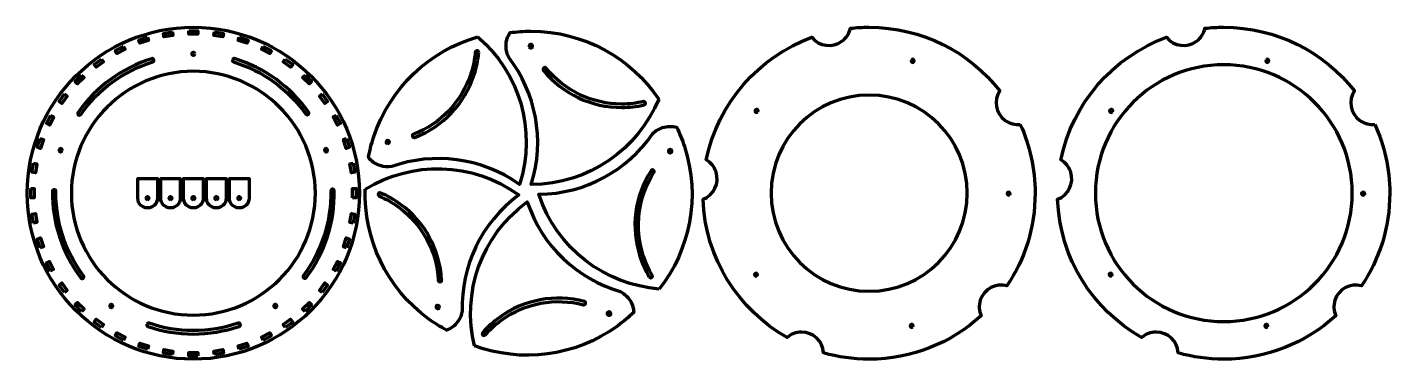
# Model space of a CAD drawing. Header units: inches. Extents: x -842 to 1422, y 2 to 295.
# Drawn here: x -842 to 348, y 2 to 295 of the extents above; entities that cross this region are included whole.
import ezdxf

# ---------------------------------------------------------------- set-up
doc = ezdxf.new("R2010")
doc.units = ezdxf.units.IN
doc.header["$MEASUREMENT"] = 0
doc.layers.add('Layer 1', color=7, linetype='Continuous')

# ---------------------------------------------------------------- blocks, each defined once
blk = doc.blocks.new('block 2')
at = {"layer": 'Layer 1', "color": 7, "lineweight": 100, "true_color": 0xffffff}
for points, knots in [([(-448.4, 286.7), (-489.9, 274.7), (-525, 243), (-539.3, 198.8), (-541.2, 193), (-542.7, 187.1), (-543.8, 181.2), (-541.2, 178.1), (-537.8, 175.5), (-533.6, 174.2), (-530.2, 173.1), (-526.7, 172.9), (-523.4, 173.4), (-487.2, 186.2), (-445.5, 181.8), (-411.9, 157.7), (-396.5, 205.6), (-412.5, 256), (-448.4, 286.7)], [0, 0, 0, 0, 1, 1, 1, 2, 2, 2, 3, 3, 3, 4, 4, 4, 5, 5, 5, 6, 6, 6, 6]), ([(-290.4, 232.3), (-314.6, 268.1), (-355.6, 291.6), (-402, 291.6), (-408.2, 291.6), (-414.2, 291.2), (-420.2, 290.4), (-422.4, 287), (-423.7, 282.9), (-423.7, 278.6), (-423.7, 275), (-422.8, 271.6), (-421.3, 268.6), (-397.9, 238.1), (-389.3, 197.1), (-401.7, 157.7), (-351.5, 157.9), (-308.5, 188.6), (-290.4, 232.3)], [0, 0, 0, 0, 1, 1, 1, 2, 2, 2, 3, 3, 3, 4, 4, 4, 5, 5, 5, 6, 6, 6, 6]), ([(-447.5, 273), (-448.1, 266.5), (-449.4, 260), (-451.5, 253.7), (-459.7, 228.4), (-478.6, 208.4), (-503.4, 198.8), (-503.6, 198.7), (-503.7, 198.7), (-503.9, 198.7), (-504.5, 198.7), (-505.1, 199.1), (-505.3, 199.7), (-505.6, 200.4), (-505.2, 201.3), (-504.5, 201.6), (-480.5, 210.9), (-462.3, 230.2), (-454.3, 254.6), (-452.4, 260.7), (-451.1, 267), (-450.5, 273.3), (-450.4, 274.1), (-449.8, 274.7), (-449, 274.7), (-449, 274.7), (-448.9, 274.7), (-448.9, 274.6), (-448.3, 274.6), (-448, 274.3), (-447.9, 274.1), (-447.7, 273.9), (-447.5, 273.6), (-447.5, 273)], [0, 0, 0, 0, 1, 1, 1, 2, 2, 2, 3, 3, 3, 4, 4, 4, 5, 5, 5, 6, 6, 6, 7, 7, 7, 8, 8, 8, 9, 9, 9, 10, 10, 10, 11, 11, 11, 11]), ([(-403.5, 278.1), (-403.7, 278.9), (-403.3, 279.7), (-402.5, 280), (-401.7, 280.3), (-400.9, 279.8), (-400.6, 279), (-400.3, 278.2), (-400.8, 277.4), (-401.6, 277.1), (-402.4, 276.9), (-403.2, 277.3), (-403.5, 278.1)], [0, 0, 0, 0, 1, 1, 1, 2, 2, 2, 3, 3, 3, 4, 4, 4, 4]), ([(-303.1, 227.2), (-309.5, 225.8), (-316.1, 225), (-322.7, 225), (-349.3, 225), (-374.1, 236.8), (-391, 257.4), (-391.1, 257.6), (-391.2, 257.7), (-391.2, 257.9), (-391.4, 258.5), (-391.2, 259.2), (-390.8, 259.5), (-390.1, 260.1), (-389.2, 260), (-388.6, 259.3), (-372.4, 239.4), (-348.4, 228), (-322.7, 228), (-316.3, 228), (-309.9, 228.8), (-303.8, 230.2), (-303, 230.3), (-302.3, 229.9), (-302, 229.2), (-302, 229.1), (-302, 229.1), (-302, 229), (-301.9, 228.5), (-302.1, 228.1), (-302.2, 227.9), (-302.3, 227.7), (-302.6, 227.4), (-303.1, 227.2)], [0, 0, 0, 0, 1, 1, 1, 2, 2, 2, 3, 3, 3, 4, 4, 4, 5, 5, 5, 6, 6, 6, 7, 7, 7, 8, 8, 8, 9, 9, 9, 10, 10, 10, 11, 11, 11, 11]), ([(-289.9, 66.4), (-263.3, 100.5), (-253.6, 146.7), (-268, 190.9), (-269.9, 196.7), (-272.2, 202.3), (-274.8, 207.7), (-278.7, 208.8), (-282.9, 208.8), (-287.1, 207.4), (-290.5, 206.3), (-293.4, 204.5), (-295.8, 202.1), (-317.6, 170.4), (-353.9, 149.5), (-395.2, 149.2), (-379.6, 101.5), (-337, 70.1), (-289.9, 66.4)], [0, 0, 0, 0, 1, 1, 1, 2, 2, 2, 3, 3, 3, 4, 4, 4, 5, 5, 5, 6, 6, 6, 6]), ([(-526.9, 193.3), (-527.7, 193.3), (-528.4, 194), (-528.4, 194.8), (-528.4, 195.6), (-527.7, 196.3), (-526.9, 196.3), (-526.1, 196.3), (-525.4, 195.6), (-525.4, 194.8), (-525.4, 194), (-526.1, 193.3), (-526.9, 193.3)], [0, 0, 0, 0, 1, 1, 1, 2, 2, 2, 3, 3, 3, 4, 4, 4, 4]), ([(-546.5, 153.7), (-547.9, 110.5), (-528.6, 67.4), (-491, 40.1), (-486, 36.5), (-480.9, 33.3), (-475.6, 30.5), (-471.8, 31.9), (-468.4, 34.4), (-465.8, 37.9), (-463.7, 40.8), (-462.4, 44.1), (-461.9, 47.4), (-462.9, 85.8), (-445.7, 124.1), (-412.5, 148.6), (-453.2, 178), (-506.1, 178.4), (-546.5, 153.7)], [0, 0, 0, 0, 1, 1, 1, 2, 2, 2, 3, 3, 3, 4, 4, 4, 5, 5, 5, 6, 6, 6, 6]), ([(-281.3, 188), (-280.6, 188.5), (-279.7, 188.4), (-279.2, 187.7), (-278.7, 187), (-278.8, 186.1), (-279.5, 185.6), (-280.2, 185.1), (-281.1, 185.3), (-281.6, 185.9), (-282.1, 186.6), (-281.9, 187.6), (-281.3, 188)], [0, 0, 0, 0, 1, 1, 1, 2, 2, 2, 3, 3, 3, 4, 4, 4, 4]), ([(-298.7, 76.9), (-302, 82.5), (-304.8, 88.6), (-306.8, 94.9), (-315, 120.1), (-311.5, 147.4), (-297.1, 169.8), (-297, 169.9), (-296.9, 170.1), (-296.7, 170.2), (-296.2, 170.5), (-295.5, 170.5), (-295, 170.2), (-294.3, 169.8), (-294.1, 168.8), (-294.6, 168.1), (-308.4, 146.6), (-311.9, 120.2), (-303.9, 95.8), (-302, 89.7), (-299.3, 83.9), (-296.1, 78.4), (-295.7, 77.7), (-295.8, 76.9), (-296.5, 76.5), (-296.5, 76.4), (-296.6, 76.4), (-296.6, 76.4), (-297.1, 76.1), (-297.5, 76.2), (-297.7, 76.2), (-298, 76.3), (-298.4, 76.4), (-298.7, 76.9)], [0, 0, 0, 0, 1, 1, 1, 2, 2, 2, 3, 3, 3, 4, 4, 4, 5, 5, 5, 6, 6, 6, 7, 7, 7, 8, 8, 8, 9, 9, 9, 10, 10, 10, 11, 11, 11, 11]), ([(-533.2, 150.4), (-527.1, 147.8), (-521.4, 144.5), (-516, 140.6), (-494.5, 125), (-481.4, 100.8), (-479.9, 74.3), (-479.8, 74.1), (-479.9, 73.9), (-479.9, 73.7), (-480.1, 73.2), (-480.7, 72.7), (-481.3, 72.7), (-482.1, 72.7), (-482.8, 73.3), (-482.8, 74.1), (-484.3, 99.8), (-497, 123.1), (-517.8, 138.2), (-523, 141.9), (-528.5, 145.1), (-534.4, 147.6), (-535.1, 147.9), (-535.4, 148.7), (-535.2, 149.4), (-535.2, 149.5), (-535.2, 149.5), (-535.1, 149.6), (-534.9, 150.1), (-534.5, 150.3), (-534.3, 150.4), (-534.1, 150.5), (-533.7, 150.6), (-533.2, 150.4)], [0, 0, 0, 0, 1, 1, 1, 2, 2, 2, 3, 3, 3, 4, 4, 4, 5, 5, 5, 6, 6, 6, 7, 7, 7, 8, 8, 8, 9, 9, 9, 10, 10, 10, 11, 11, 11, 11]), ([(-451.3, 16.7), (-410.7, 2), (-363.8, 7), (-326.2, 34.3), (-321.2, 38), (-316.5, 41.9), (-312.2, 46), (-312.4, 50.1), (-313.7, 54.1), (-316.3, 57.6), (-318.4, 60.5), (-321.1, 62.8), (-324.1, 64.3), (-361, 75.2), (-392, 103.3), (-405.1, 142.5), (-445.7, 112.9), (-462.4, 62.7), (-451.3, 16.7)], [0, 0, 0, 0, 1, 1, 1, 2, 2, 2, 3, 3, 3, 4, 4, 4, 5, 5, 5, 6, 6, 6, 6]), ([(-444, 28.3), (-439.7, 33.2), (-434.8, 37.7), (-429.5, 41.6), (-408, 57.2), (-380.9, 62.3), (-355.2, 55.5), (-355, 55.4), (-354.9, 55.4), (-354.7, 55.3), (-354.2, 54.9), (-354, 54.2), (-354.2, 53.7), (-354.4, 52.9), (-355.2, 52.4), (-356, 52.6), (-380.8, 59.1), (-407, 54.2), (-427.7, 39.2), (-432.9, 35.4), (-437.6, 31.1), (-441.8, 26.3), (-442.3, 25.7), (-443.1, 25.6), (-443.8, 26.1), (-443.8, 26.1), (-443.9, 26.1), (-443.9, 26.2), (-444.3, 26.5), (-444.4, 27), (-444.4, 27.2), (-444.4, 27.4), (-444.4, 27.9), (-444, 28.3)], [0, 0, 0, 0, 1, 1, 1, 2, 2, 2, 3, 3, 3, 4, 4, 4, 5, 5, 5, 6, 6, 6, 7, 7, 7, 8, 8, 8, 9, 9, 9, 10, 10, 10, 11, 11, 11, 11]), ([(-481.9, 50.2), (-482.2, 49.4), (-483, 49), (-483.8, 49.3), (-484.6, 49.5), (-485, 50.4), (-484.8, 51.1), (-484.5, 51.9), (-483.7, 52.4), (-482.9, 52.1), (-482.1, 51.9), (-481.6, 51), (-481.9, 50.2)], [0, 0, 0, 0, 1, 1, 1, 2, 2, 2, 3, 3, 3, 4, 4, 4, 4]), ([(-333, 46.1), (-332.3, 45.6), (-332.1, 44.7), (-332.6, 44), (-333.1, 43.3), (-334.1, 43.2), (-334.7, 43.7), (-335.4, 44.2), (-335.5, 45.1), (-335.1, 45.8), (-334.6, 46.4), (-333.6, 46.6), (-333, 46.1)], [0, 0, 0, 0, 1, 1, 1, 2, 2, 2, 3, 3, 3, 4, 4, 4, 4])]:
    blk.add_open_spline(points, degree=3, knots=knots, dxfattribs=at)

msp = doc.modelspace()

# ---------------------------------------------------------------- linework, layer by layer
at = {"layer": 'Layer 1', "color": 7, "lineweight": 100, "true_color": 0xffffff}
for points in [[(-736.7, 286.4), (-735.7, 283.5), (-743.4, 281.1), (-744.3, 283.9), (-736.7, 286.4)], [(-714.9, 291), (-714.4, 288), (-722.3, 286.8), (-722.8, 289.7), (-714.9, 291)], [(-700.6, 292.1), (-692.6, 292.1), (-692.6, 289.1), (-700.6, 289.1), (-700.6, 292.1)], [(-678.3, 291), (-670.4, 289.7), (-670.9, 286.8), (-678.8, 288), (-678.3, 291)], [(-656.5, 286.4), (-648.9, 283.9), (-649.8, 281.1), (-657.5, 283.5), (-656.5, 286.4)], [(-757.5, 278.4), (-756.1, 275.8), (-763.3, 272.1), (-764.6, 274.8), (-757.5, 278.4)], [(-635.7, 278.4), (-628.6, 274.8), (-629.9, 272.1), (-637.1, 275.8), (-635.7, 278.4)], [(-776.8, 267.3), (-775.1, 264.9), (-781.5, 260.2), (-783.3, 262.6), (-776.8, 267.3)], [(-616.4, 267.3), (-609.9, 262.6), (-611.7, 260.2), (-618.1, 264.9), (-616.4, 267.3)], [(-794.2, 253.3), (-792, 251.2), (-797.7, 245.6), (-799.8, 247.7), (-794.2, 253.3)], [(-599, 253.3), (-593.4, 247.7), (-595.5, 245.6), (-601.2, 251.2), (-599, 253.3)], [(-809.1, 236.8), (-806.7, 235), (-811.4, 228.6), (-813.8, 230.3), (-809.1, 236.8)], [(-584.1, 236.8), (-579.4, 230.3), (-581.8, 228.6), (-586.5, 235), (-584.1, 236.8)], [(-821.3, 218.1), (-818.6, 216.8), (-822.2, 209.6), (-824.9, 211), (-821.3, 218.1)], [(-571.9, 218.1), (-568.3, 211), (-570.9, 209.6), (-574.6, 216.8), (-571.9, 218.1)], [(-830.4, 197.8), (-827.5, 196.9), (-830, 189.3), (-832.9, 190.2), (-830.4, 197.8)], [(-562.8, 197.8), (-560.3, 190.2), (-563.2, 189.3), (-565.7, 196.9), (-562.8, 197.8)], [(-836.2, 176.3), (-833.2, 175.8), (-834.5, 167.9), (-837.5, 168.4), (-836.2, 176.3)], [(-557, 176.3), (-555.7, 168.4), (-558.7, 167.9), (-560, 175.8), (-557, 176.3)], [(-838.6, 154.1), (-835.6, 154.1), (-835.6, 146.1), (-838.6, 146.1), (-838.6, 154.1)], [(-557.6, 146.1), (-557.6, 154.1), (-554.6, 154.1), (-554.6, 146.1), (-557.6, 146.1)], [(-836.2, 123.9), (-837.5, 131.8), (-834.5, 132.3), (-833.2, 124.4), (-836.2, 123.9)], [(-557, 123.9), (-560, 124.4), (-558.7, 132.3), (-555.7, 131.8), (-557, 123.9)], [(-830.4, 102.4), (-832.9, 110), (-830, 111), (-827.5, 103.4), (-830.4, 102.4)], [(-562.8, 102.4), (-565.7, 103.4), (-563.2, 111), (-560.3, 110), (-562.8, 102.4)], [(-821.3, 82.1), (-824.9, 89.2), (-822.2, 90.6), (-818.6, 83.4), (-821.3, 82.1)], [(-571.9, 82.1), (-574.6, 83.4), (-570.9, 90.6), (-568.3, 89.2), (-571.9, 82.1)], [(-809.1, 63.4), (-813.8, 69.9), (-811.4, 71.7), (-806.7, 65.2), (-809.1, 63.4)], [(-584.1, 63.4), (-586.5, 65.2), (-581.8, 71.7), (-579.4, 69.9), (-584.1, 63.4)], [(-794.2, 46.9), (-799.8, 52.5), (-797.7, 54.7), (-792, 49), (-794.2, 46.9)], [(-599, 46.9), (-601.2, 49), (-595.5, 54.7), (-593.4, 52.5), (-599, 46.9)], [(-776.8, 32.9), (-783.3, 37.6), (-781.5, 40), (-775.1, 35.3), (-776.8, 32.9)], [(-616.4, 32.9), (-618.1, 35.3), (-611.7, 40), (-609.9, 37.6), (-616.4, 32.9)], [(-757.5, 21.8), (-764.6, 25.4), (-763.3, 28.1), (-756.1, 24.5), (-757.5, 21.8)], [(-635.7, 21.8), (-637.1, 24.5), (-629.9, 28.1), (-628.6, 25.4), (-635.7, 21.8)], [(-736.7, 13.8), (-744.3, 16.3), (-743.4, 19.2), (-735.7, 16.7), (-736.7, 13.8)], [(-714.9, 9.2), (-722.8, 10.5), (-722.3, 13.5), (-714.4, 12.2), (-714.9, 9.2)], [(-678.3, 9.2), (-678.8, 12.2), (-670.9, 13.5), (-670.4, 10.5), (-678.3, 9.2)], [(-656.5, 13.8), (-657.5, 16.7), (-649.8, 19.2), (-648.9, 16.3), (-656.5, 13.8)], [(-692.6, 8.1), (-700.6, 8.1), (-700.6, 11.1), (-692.6, 11.1), (-692.6, 8.1)]]:
    msp.add_lwpolyline(points, dxfattribs=at)
for points, knots in [([(-696.6, 295.1), (-776.6, 295.1), (-841.6, 230.1), (-841.6, 150.1), (-841.6, 70.2), (-776.6, 5.1), (-696.6, 5.1), (-616.6, 5.1), (-551.6, 70.2), (-551.6, 150.1), (-551.6, 230.1), (-616.6, 295.1), (-696.6, 295.1)], [0, 0, 0, 0, 1, 1, 1, 2, 2, 2, 3, 3, 3, 4, 4, 4, 4]), ([(25.2, 210.1), (20.7, 209.7), (16, 210.8), (12, 213.7), (3.7, 219.7), (1.7, 231.1), (7.3, 239.6), (-19.3, 273.4), (-60.5, 295.1), (-106.9, 295.1), (-112.4, 295.1), (-117.8, 294.8), (-123.1, 294.2), (-124.1, 289.8), (-126.6, 285.7), (-130.6, 282.8), (-138.9, 276.8), (-150.4, 278.4), (-156.7, 286.3), (-203.4, 269.2), (-238.8, 228.8), (-248.9, 179.2), (-245, 176.9), (-241.9, 173.2), (-240.4, 168.6), (-237.2, 158.8), (-242.3, 148.4), (-251.7, 144.8), (-249.9, 93), (-220.8, 48.1), (-178.4, 24), (-175, 27), (-170.6, 28.8), (-165.7, 28.8), (-155.4, 28.8), (-147.1, 20.8), (-146.6, 10.6), (-134, 7), (-120.6, 5.1), (-106.9, 5.1), (-69.1, 5.1), (-34.8, 19.5), (-9, 43.1), (-10.8, 47.3), (-11.2, 52.1), (-9.7, 56.7), (-6.5, 66.4), (3.7, 71.9), (13.5, 69.2), (29.1, 92.3), (38.1, 120.2), (38.1, 150.1), (38.1, 171.5), (33.5, 191.8), (25.2, 210.1)], [0, 0, 0, 0, 1, 1, 1, 2, 2, 2, 3, 3, 3, 4, 4, 4, 5, 5, 5, 6, 6, 6, 7, 7, 7, 8, 8, 8, 9, 9, 9, 10, 10, 10, 11, 11, 11, 12, 12, 12, 13, 13, 13, 14, 14, 14, 15, 15, 15, 16, 16, 16, 17, 17, 17, 18, 18, 18, 18]), ([(334.7, 210.1), (330.2, 209.7), (325.5, 210.8), (321.5, 213.7), (313.3, 219.7), (311.2, 231.1), (316.8, 239.6), (290.2, 273.4), (249, 295.1), (202.7, 295.1), (197.2, 295.1), (191.7, 294.8), (186.4, 294.2), (185.4, 289.8), (182.9, 285.7), (179, 282.8), (170.7, 276.8), (159.2, 278.4), (152.8, 286.3), (106.1, 269.2), (70.7, 228.8), (60.6, 179.2), (64.5, 176.9), (67.6, 173.2), (69.2, 168.6), (72.3, 158.8), (67.2, 148.4), (57.8, 144.8), (59.6, 93), (88.7, 48.1), (131.1, 24), (134.5, 27), (139, 28.8), (143.9, 28.8), (154.1, 28.8), (162.5, 20.8), (162.9, 10.6), (175.6, 7), (188.9, 5.1), (202.7, 5.1), (240.4, 5.1), (274.7, 19.5), (300.5, 43.1), (298.7, 47.3), (298.3, 52.1), (299.8, 56.7), (303, 66.4), (313.3, 71.9), (323, 69.2), (338.6, 92.3), (347.7, 120.2), (347.7, 150.1), (347.7, 171.5), (343, 191.8), (334.7, 210.1)], [0, 0, 0, 0, 1, 1, 1, 2, 2, 2, 3, 3, 3, 4, 4, 4, 5, 5, 5, 6, 6, 6, 7, 7, 7, 8, 8, 8, 9, 9, 9, 10, 10, 10, 11, 11, 11, 12, 12, 12, 13, 13, 13, 14, 14, 14, 15, 15, 15, 16, 16, 16, 17, 17, 17, 18, 18, 18, 18]), ([(-733, 267.6), (-732.8, 267.7), (-732.7, 267.7), (-732.5, 267.7), (-731.8, 267.7), (-731.3, 267.3), (-731.1, 266.6), (-730.9, 266.1), (-731.1, 265.7), (-731.2, 265.5), (-731.3, 265.3), (-731.6, 264.9), (-732.1, 264.8), (-757.3, 257), (-779.6, 240.7), (-794.9, 219), (-795.1, 218.6), (-795.5, 218.4), (-796, 218.3), (-796, 218.3), (-796.1, 218.3), (-796.1, 218.3), (-796.4, 218.3), (-796.7, 218.4), (-796.9, 218.6), (-797.6, 219.1), (-797.8, 220), (-797.3, 220.7), (-781.7, 243), (-758.8, 259.6), (-733, 267.6)], [0, 0, 0, 0, 1, 1, 1, 2, 2, 2, 3, 3, 3, 4, 4, 4, 5, 5, 5, 6, 6, 6, 7, 7, 7, 8, 8, 8, 9, 9, 9, 10, 10, 10, 10]), ([(-695.2, 271.9), (-695.2, 271.1), (-695.9, 270.5), (-696.6, 270.5), (-697.3, 270.5), (-697.9, 271.1), (-697.9, 271.9), (-697.9, 272.6), (-697.3, 273.2), (-696.6, 273.2), (-696.6, 273.2), (-696.6, 273.2), (-696.6, 273.2), (-695.9, 273.2), (-695.2, 272.6), (-695.2, 271.9)], [0, 0, 0, 0, 1, 1, 1, 2, 2, 2, 3, 3, 3, 4, 4, 4, 5, 5, 5, 5]), ([(-662.5, 266.7), (-662.3, 267.4), (-661.7, 267.8), (-661, 267.8), (-660.9, 267.8), (-660.7, 267.8), (-660.6, 267.7), (-634.6, 259.7), (-611.7, 243.1), (-596.1, 221), (-595.6, 220.3), (-595.8, 219.4), (-596.4, 218.9), (-596.7, 218.7), (-597, 218.6), (-597.3, 218.6), (-597.8, 218.6), (-598.2, 218.9), (-598.5, 219.3), (-613.7, 240.9), (-636.1, 257), (-661.5, 264.8), (-661.9, 265), (-662.3, 265.3), (-662.4, 265.7), (-662.6, 266), (-662.6, 266.4), (-662.5, 266.7)], [0, 0, 0, 0, 1, 1, 1, 2, 2, 2, 3, 3, 3, 4, 4, 4, 5, 5, 5, 6, 6, 6, 7, 7, 7, 8, 8, 8, 9, 9, 9, 9]), ([(-69.9, 266.6), (-69.4, 267.2), (-68.6, 267.3), (-68, 266.9), (-67.4, 266.4), (-67.2, 265.6), (-67.7, 265), (-68.1, 264.4), (-69, 264.2), (-69.6, 264.7), (-70.2, 265.1), (-70.3, 266), (-69.9, 266.6)], [0, 0, 0, 0, 1, 1, 1, 2, 2, 2, 3, 3, 3, 4, 4, 4, 4]), ([(202.8, 38), (140.9, 38), (90.7, 88.2), (90.7, 150.2), (90.7, 212.1), (140.9, 262.3), (202.8, 262.3), (264.7, 262.3), (314.9, 212.1), (314.9, 150.2), (314.9, 88.2), (264.7, 38), (202.8, 38)], [0, 0, 0, 0, 1, 1, 1, 2, 2, 2, 3, 3, 3, 4, 4, 4, 4]), ([(239.7, 266.6), (240.1, 267.2), (241, 267.3), (241.6, 266.9), (242.2, 266.4), (242.3, 265.6), (241.9, 265), (241.4, 264.4), (240.6, 264.2), (240, 264.7), (239.4, 265.1), (239.2, 266), (239.7, 266.6)], [0, 0, 0, 0, 1, 1, 1, 2, 2, 2, 3, 3, 3, 4, 4, 4, 4]), ([(-696.6, 43.6), (-755.3, 43.6), (-803.1, 91.4), (-803.1, 150.1), (-803.1, 208.8), (-755.3, 256.6), (-696.6, 256.6), (-637.9, 256.6), (-590.1, 208.8), (-590.1, 150.1), (-590.1, 91.4), (-637.9, 43.6), (-696.6, 43.6)], [0, 0, 0, 0, 1, 1, 1, 2, 2, 2, 3, 3, 3, 4, 4, 4, 4]), ([(-106.7, 64.5), (-154, 64.5), (-192.4, 102.9), (-192.4, 150.2), (-192.4, 197.5), (-154, 235.8), (-106.7, 235.8), (-59.4, 235.8), (-21.1, 197.5), (-21.1, 150.2), (-21.1, 102.9), (-59.4, 64.5), (-106.7, 64.5)], [0, 0, 0, 0, 1, 1, 1, 2, 2, 2, 3, 3, 3, 4, 4, 4, 4]), ([(-203.9, 221.2), (-204.4, 220.6), (-205.2, 220.5), (-205.8, 220.9), (-206.4, 221.4), (-206.6, 222.2), (-206.1, 222.8), (-205.7, 223.4), (-204.8, 223.6), (-204.2, 223.1), (-203.6, 222.7), (-203.5, 221.8), (-203.9, 221.2)], [0, 0, 0, 0, 1, 1, 1, 2, 2, 2, 3, 3, 3, 4, 4, 4, 4]), ([(105.6, 221.2), (105.1, 220.6), (104.3, 220.5), (103.7, 220.9), (103.1, 221.4), (103, 222.2), (103.4, 222.8), (103.8, 223.4), (104.7, 223.6), (105.3, 223.1), (105.9, 222.7), (106, 221.8), (105.6, 221.2)], [0, 0, 0, 0, 1, 1, 1, 2, 2, 2, 3, 3, 3, 4, 4, 4, 4]), ([(-811.1, 187.3), (-811.3, 186.7), (-811.8, 186.4), (-812.4, 186.4), (-812.5, 186.4), (-812.7, 186.4), (-812.8, 186.4), (-813.3, 186.6), (-813.5, 186.9), (-813.6, 187.1), (-813.7, 187.3), (-813.8, 187.7), (-813.7, 188.1), (-813.5, 188.7), (-813, 189.1), (-812.4, 189.1), (-812.2, 189.1), (-812.1, 189.1), (-812, 189), (-811.5, 188.9), (-811.3, 188.5), (-811.2, 188.3), (-811.1, 188.2), (-811, 187.8), (-811.1, 187.3)], [0, 0, 0, 0, 1, 1, 1, 2, 2, 2, 3, 3, 3, 4, 4, 4, 5, 5, 5, 6, 6, 6, 7, 7, 7, 8, 8, 8, 8]), ([(-581.2, 189), (-581.1, 189.1), (-581, 189.1), (-580.8, 189.1), (-580.2, 189.1), (-579.7, 188.7), (-579.5, 188.1), (-579.4, 187.8), (-579.4, 187.4), (-579.6, 187.1), (-579.8, 186.8), (-580, 186.6), (-580.4, 186.4), (-580.5, 186.4), (-580.7, 186.4), (-580.8, 186.4), (-581.4, 186.4), (-581.9, 186.7), (-582.1, 187.3), (-582.3, 188), (-581.9, 188.8), (-581.2, 189)], [0, 0, 0, 0, 1, 1, 1, 2, 2, 2, 3, 3, 3, 4, 4, 4, 5, 5, 5, 6, 6, 6, 7, 7, 7, 7]), ([(-745.1, 163), (-745.1, 163), (-745.1, 145.7), (-745.1, 145.7), (-745.1, 141), (-741.3, 137.2), (-736.6, 137.2), (-731.9, 137.2), (-728, 141), (-728, 145.7), (-728, 145.7), (-728, 163), (-728, 163), (-728, 163), (-745.1, 163), (-745.1, 163), (-745.1, 163), (-745.1, 163), (-745.1, 163)], [0, 0, 0, 0, 1, 1, 1, 2, 2, 2, 3, 3, 3, 4, 4, 4, 5, 5, 5, 6, 6, 6, 6]), ([(-725.1, 163), (-725.1, 163), (-725.1, 145.7), (-725.1, 145.7), (-725.1, 141), (-721.3, 137.2), (-716.6, 137.2), (-711.9, 137.2), (-708, 141), (-708, 145.7), (-708, 145.7), (-708, 163), (-708, 163), (-708, 163), (-725.1, 163), (-725.1, 163), (-725.1, 163), (-725.1, 163), (-725.1, 163)], [0, 0, 0, 0, 1, 1, 1, 2, 2, 2, 3, 3, 3, 4, 4, 4, 5, 5, 5, 6, 6, 6, 6]), ([(-705.1, 163), (-705.1, 163), (-705.1, 145.7), (-705.1, 145.7), (-705.1, 141), (-701.3, 137.2), (-696.6, 137.2), (-691.9, 137.2), (-688, 141), (-688, 145.7), (-688, 145.7), (-688, 163), (-688, 163), (-688, 163), (-705.1, 163), (-705.1, 163), (-705.1, 163), (-705.1, 163), (-705.1, 163)], [0, 0, 0, 0, 1, 1, 1, 2, 2, 2, 3, 3, 3, 4, 4, 4, 5, 5, 5, 6, 6, 6, 6]), ([(-685.1, 163), (-685.1, 163), (-685.1, 145.7), (-685.1, 145.7), (-685.1, 141), (-681.3, 137.2), (-676.6, 137.2), (-671.9, 137.2), (-668, 141), (-668, 145.7), (-668, 145.7), (-668, 163), (-668, 163), (-668, 163), (-685.1, 163), (-685.1, 163), (-685.1, 163), (-685.1, 163), (-685.1, 163)], [0, 0, 0, 0, 1, 1, 1, 2, 2, 2, 3, 3, 3, 4, 4, 4, 5, 5, 5, 6, 6, 6, 6]), ([(-665.1, 163), (-665.1, 163), (-665.1, 145.7), (-665.1, 145.7), (-665.1, 141), (-661.3, 137.2), (-656.6, 137.2), (-651.9, 137.2), (-648, 141), (-648, 145.7), (-648, 145.7), (-648, 163), (-648, 163), (-648, 163), (-665.1, 163), (-665.1, 163), (-665.1, 163), (-665.1, 163), (-665.1, 163)], [0, 0, 0, 0, 1, 1, 1, 2, 2, 2, 3, 3, 3, 4, 4, 4, 5, 5, 5, 6, 6, 6, 6]), ([(-818.1, 153.3), (-817.5, 153.3), (-817.2, 153), (-817, 152.9), (-816.9, 152.7), (-816.6, 152.3), (-816.6, 151.8), (-817, 125.4), (-808.4, 99.2), (-792.4, 77.9), (-792.2, 77.6), (-792.1, 77.1), (-792.2, 76.7), (-792.3, 76.3), (-792.5, 76), (-792.7, 75.8), (-793, 75.6), (-793.3, 75.5), (-793.6, 75.5), (-794.1, 75.5), (-794.6, 75.7), (-794.8, 76.1), (-811.2, 97.9), (-820, 124.8), (-819.6, 151.8), (-819.6, 152.6), (-818.9, 153.3), (-818.1, 153.3), (-818.1, 153.3), (-818.1, 153.3), (-818.1, 153.3)], [0, 0, 0, 0, 1, 1, 1, 2, 2, 2, 3, 3, 3, 4, 4, 4, 5, 5, 5, 6, 6, 6, 7, 7, 7, 8, 8, 8, 9, 9, 9, 10, 10, 10, 10]), ([(-736.6, 144.4), (-737.3, 144.4), (-737.9, 145), (-737.9, 145.8), (-737.9, 146.5), (-737.3, 147.1), (-736.6, 147.1), (-735.9, 147.1), (-735.2, 146.5), (-735.2, 145.8), (-735.2, 145), (-735.9, 144.4), (-736.6, 144.4)], [0, 0, 0, 0, 1, 1, 1, 2, 2, 2, 3, 3, 3, 4, 4, 4, 4]), ([(-716.6, 144.4), (-717.3, 144.4), (-717.9, 145), (-717.9, 145.8), (-717.9, 146.5), (-717.3, 147.1), (-716.6, 147.1), (-715.9, 147.1), (-715.2, 146.5), (-715.2, 145.8), (-715.2, 145), (-715.9, 144.4), (-716.6, 144.4)], [0, 0, 0, 0, 1, 1, 1, 2, 2, 2, 3, 3, 3, 4, 4, 4, 4]), ([(-696.6, 144.4), (-697.3, 144.4), (-697.9, 145), (-697.9, 145.8), (-697.9, 146.5), (-697.3, 147.1), (-696.6, 147.1), (-695.9, 147.1), (-695.2, 146.5), (-695.2, 145.8), (-695.2, 145), (-695.9, 144.4), (-696.6, 144.4)], [0, 0, 0, 0, 1, 1, 1, 2, 2, 2, 3, 3, 3, 4, 4, 4, 4]), ([(-676.6, 144.4), (-677.3, 144.4), (-677.9, 145), (-677.9, 145.8), (-677.9, 146.5), (-677.3, 147.1), (-676.6, 147.1), (-675.9, 147.1), (-675.2, 146.5), (-675.2, 145.8), (-675.2, 145), (-675.9, 144.4), (-676.6, 144.4)], [0, 0, 0, 0, 1, 1, 1, 2, 2, 2, 3, 3, 3, 4, 4, 4, 4]), ([(-656.6, 144.4), (-657.3, 144.4), (-657.9, 145), (-657.9, 145.8), (-657.9, 146.5), (-657.3, 147.1), (-656.6, 147.1), (-655.9, 147.1), (-655.2, 146.5), (-655.2, 145.8), (-655.2, 145), (-655.9, 144.4), (-656.6, 144.4)], [0, 0, 0, 0, 1, 1, 1, 2, 2, 2, 3, 3, 3, 4, 4, 4, 4]), ([(-576.1, 153.3), (-575.8, 153.6), (-575.5, 153.7), (-575.1, 153.7), (-575.1, 153.7), (-575.1, 153.7), (-575.1, 153.7), (-574.3, 153.7), (-573.6, 153), (-573.6, 152.2), (-573.2, 125), (-581.9, 98.1), (-598.1, 76.4), (-598.4, 76), (-598.8, 75.8), (-599.3, 75.8), (-599.6, 75.8), (-599.9, 75.9), (-600.2, 76.1), (-600.9, 76.6), (-601, 77.5), (-600.5, 78.2), (-584.7, 99.3), (-576.2, 125.6), (-576.6, 152.2), (-576.6, 152.6), (-576.4, 153), (-576.1, 153.3)], [0, 0, 0, 0, 1, 1, 1, 2, 2, 2, 3, 3, 3, 4, 4, 4, 5, 5, 5, 6, 6, 6, 7, 7, 7, 8, 8, 8, 9, 9, 9, 9]), ([(16, 148.9), (15.6, 148.3), (14.8, 148.2), (14.2, 148.6), (13.6, 149.1), (13.4, 149.9), (13.9, 150.5), (14.3, 151.1), (15.1, 151.2), (15.8, 150.8), (16.4, 150.4), (16.5, 149.5), (16, 148.9)], [0, 0, 0, 0, 1, 1, 1, 2, 2, 2, 3, 3, 3, 4, 4, 4, 4]), ([(325.6, 148.9), (325.1, 148.3), (324.3, 148.2), (323.7, 148.6), (323.1, 149.1), (322.9, 149.9), (323.4, 150.5), (323.8, 151.1), (324.7, 151.2), (325.3, 150.8), (325.9, 150.4), (326, 149.5), (325.6, 148.9)], [0, 0, 0, 0, 1, 1, 1, 2, 2, 2, 3, 3, 3, 4, 4, 4, 4]), ([(-204.4, 78.1), (-204.9, 77.5), (-205.7, 77.4), (-206.3, 77.8), (-206.9, 78.3), (-207.1, 79.1), (-206.6, 79.7), (-206.2, 80.3), (-205.3, 80.4), (-204.7, 80), (-204.1, 79.6), (-204, 78.7), (-204.4, 78.1)], [0, 0, 0, 0, 1, 1, 1, 2, 2, 2, 3, 3, 3, 4, 4, 4, 4]), ([(105.1, 78.1), (104.6, 77.5), (103.8, 77.4), (103.2, 77.8), (102.6, 78.3), (102.5, 79.1), (102.9, 79.7), (103.3, 80.3), (104.2, 80.4), (104.8, 80), (105.4, 79.6), (105.5, 78.7), (105.1, 78.1)], [0, 0, 0, 0, 1, 1, 1, 2, 2, 2, 3, 3, 3, 4, 4, 4, 4]), ([(-767.1, 50.8), (-767.3, 50.5), (-767.7, 50.3), (-768.2, 50.3), (-768.5, 50.3), (-768.7, 50.3), (-769, 50.5), (-769.2, 50.7), (-769.4, 51), (-769.5, 51.4), (-769.5, 51.8), (-769.5, 52.1), (-769.3, 52.4), (-769, 52.8), (-768.6, 53), (-768.1, 53), (-767.9, 53), (-767.6, 52.9), (-767.4, 52.7), (-766.8, 52.3), (-766.6, 51.4), (-767.1, 50.8)], [0, 0, 0, 0, 1, 1, 1, 2, 2, 2, 3, 3, 3, 4, 4, 4, 5, 5, 5, 6, 6, 6, 7, 7, 7, 7]), ([(-624.2, 50.5), (-624.5, 50.4), (-624.7, 50.3), (-625, 50.3), (-625.5, 50.3), (-625.9, 50.5), (-626.1, 50.8), (-626.3, 51.1), (-626.4, 51.5), (-626.4, 51.8), (-626.3, 52.2), (-626.1, 52.5), (-625.8, 52.7), (-625.6, 52.9), (-625.3, 53), (-625, 53), (-624.6, 53), (-624.2, 52.8), (-623.9, 52.4), (-623.5, 51.8), (-623.6, 51), (-624.2, 50.5)], [0, 0, 0, 0, 1, 1, 1, 2, 2, 2, 3, 3, 3, 4, 4, 4, 5, 5, 5, 6, 6, 6, 7, 7, 7, 7]), ([(-737.2, 35.6), (-737, 36.2), (-736.4, 36.6), (-735.8, 36.6), (-735.6, 36.6), (-735.4, 36.6), (-735.3, 36.5), (-722.9, 32.3), (-709.9, 30.1), (-696.7, 30.1), (-683.3, 30.1), (-670.2, 32.3), (-657.6, 36.6), (-657.4, 36.7), (-657.3, 36.7), (-657.1, 36.7), (-656.8, 36.7), (-656.5, 36.6), (-656.3, 36.5), (-656, 36.3), (-655.8, 36.1), (-655.7, 35.7), (-655.4, 34.9), (-655.8, 34.1), (-656.6, 33.8), (-669.5, 29.4), (-683, 27.1), (-696.7, 27.1), (-710.3, 27.1), (-723.6, 29.3), (-736.3, 33.7), (-737, 33.9), (-737.5, 34.8), (-737.2, 35.6)], [0, 0, 0, 0, 1, 1, 1, 2, 2, 2, 3, 3, 3, 4, 4, 4, 5, 5, 5, 6, 6, 6, 7, 7, 7, 8, 8, 8, 9, 9, 9, 10, 10, 10, 11, 11, 11, 11]), ([(-68.5, 33.4), (-68.9, 32.8), (-69.8, 32.7), (-70.4, 33.1), (-71, 33.6), (-71.1, 34.4), (-70.7, 35), (-70.2, 35.6), (-69.4, 35.7), (-68.8, 35.3), (-68.2, 34.9), (-68, 34), (-68.5, 33.4)], [0, 0, 0, 0, 1, 1, 1, 2, 2, 2, 3, 3, 3, 4, 4, 4, 4]), ([(241, 33.4), (240.6, 32.8), (239.8, 32.7), (239.2, 33.1), (238.6, 33.6), (238.4, 34.4), (238.9, 35), (239.3, 35.6), (240.2, 35.7), (240.8, 35.3), (241.4, 34.9), (241.5, 34), (241, 33.4)], [0, 0, 0, 0, 1, 1, 1, 2, 2, 2, 3, 3, 3, 4, 4, 4, 4])]:
    msp.add_open_spline(points, degree=3, knots=knots, dxfattribs=at)

# ---------------------------------------------------------------- block references
at = {"layer": 'Layer 1'}
msp.add_blockref('block 2', (0, 0), dxfattribs=at)

doc.saveas('drawing.dxf')
